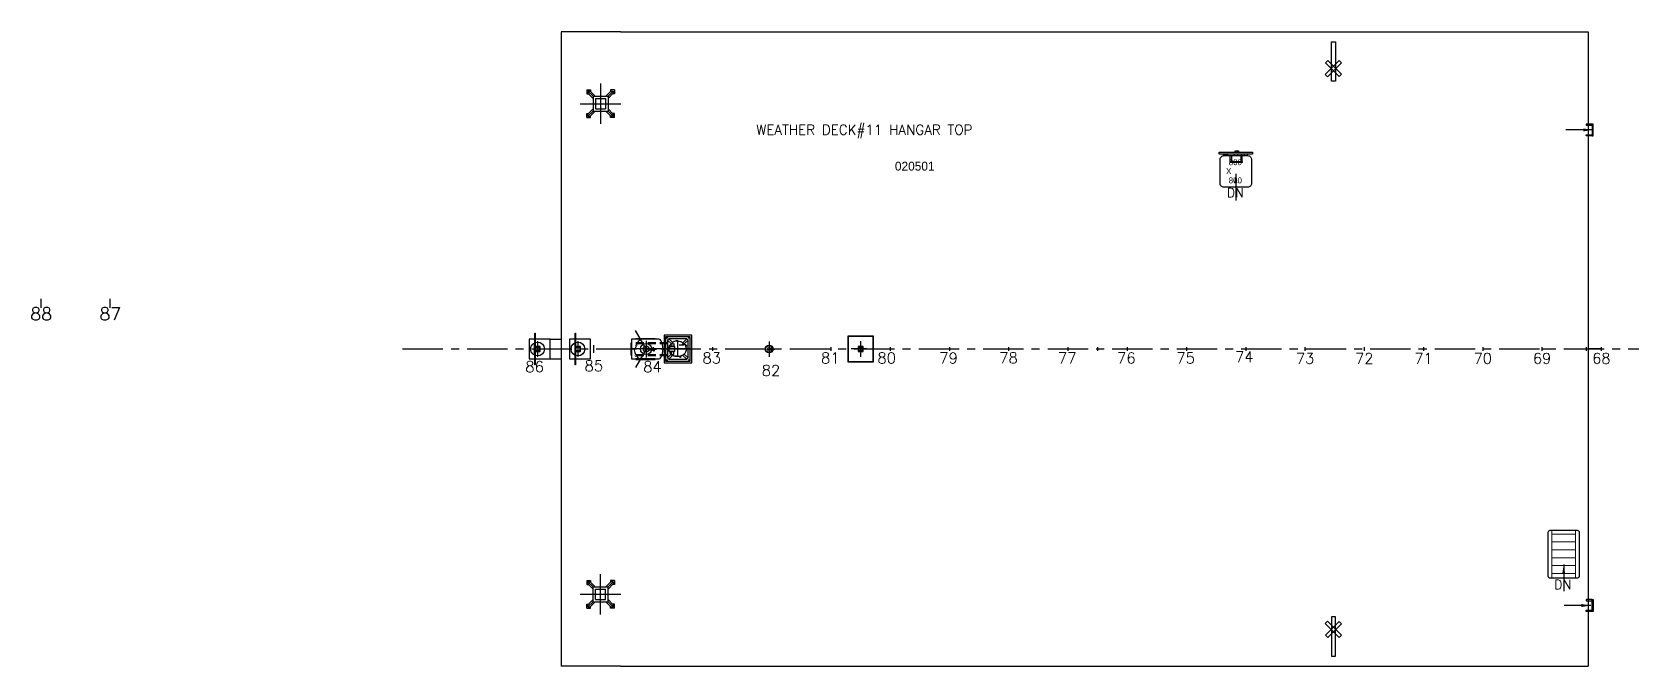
# Model space of a CAD drawing. Header units: inches. Extents: x -439515 to 171412, y -8673 to 415183.
# Drawn here: x 24437 to 59140, y 180523 to 194298 of the extents above; entities that cross this region are included whole.
import ezdxf
from ezdxf.enums import TextEntityAlignment as Align

# ---------------------------------------------------------------- set-up
doc = ezdxf.new("R2010")
doc.units = ezdxf.units.IN
doc.header["$LTSCALE"] = 700
doc.header["$MEASUREMENT"] = 0
doc.header["$PDMODE"] = 34
for name, pattern in [('CACHE', [0.375, 0.25, -0.125]), ('CENTER', [2, 1.25, -0.25, 0.25, -0.25]), ('CENTER2', [1.125, 0.75, -0.125, 0.125, -0.125]), ('DASHDOT4', [6.1, 4, -1, 0.1, -1])]:
    doc.linetypes.add(name, pattern=pattern)
for name, color, linetype in [('00', 7, 'Continuous'), ('01', 7, 'Continuous'), ('COMPT.NOS', 4, 'Continuous'), ('COMPTNAME', 7, 'Continuous'), ('CUSTOMERS_WEAPONS_AND_SENSORS', 7, 'Continuous'), ('HATCH', 142, 'Continuous'), ('HATCHES', 7, 'Continuous'), ('LIGHT_BULKHEADS', 7, 'Continuous'), ('MANHOLES', 160, 'Continuous'), ('UP-DOWN', 7, 'Continuous')]:
    doc.layers.add(name, color=color, linetype=linetype)
doc.layers.add('LADDER', color=7, linetype='Continuous', lineweight=15)
doc.styles.add('ROMANS', font='romans')
doc.styles.add('style1', font='romans.shx', dxfattribs={"height": 250})
doc.dimstyles.new('ISO-25', dxfattribs={"dimtxt": 2.5, "dimasz": 2.5, "dimexe": 1.25, "dimexo": 0.625, "dimtad": 1, "dimdsep": 46, "dimtxsty": 'Standard', "dimcen": 2.5, "dimadec": 0, "dimazin": 0, "dimtfac": 1, "dimtmove": 2, "dimatfit": 3, "dimfxl": 1, "dimtolj": 1, "dimtzin": 0, "dimarcsym": 0})
doc.dimstyles.get("Standard").update_dxf_attribs({"dimtxt": 150.18, "dimasz": 200.18, "dimexe": 0.8, "dimexo": 0.625, "dimgap": 0.09, "dimtad": 0, "dimtih": 1, "dimtoh": 1, "dimdec": 0, "dimzin": 0, "dimdsep": 46, "dimtxsty": 'Standard', "dimcen": 8.09, "dimclrd": 40, "dimclre": 40, "dimadec": 0, "dimazin": 0, "dimtfac": 1, "dimtdec": 0, "dimtofl": 0, "dimtmove": 0, "dimatfit": 3, "dimfxl": 1, "dimtolj": 1, "dimtzin": 0, "dimarcsym": 0})

# ---------------------------------------------------------------- blocks, each defined once
blk = doc.blocks.new('fghghj')
at = {"color": 3, "linetype": 'Continuous'}
blk.add_lwpolyline([(318315, -37952), (318615, -37952), (318615, -37927), (318315, -37927)], close=True, dxfattribs=at)
at = {"layer": '00', "color": 3}
for points in [[(318345, -38102), (318345, -37952), (318315, -37952), (318315, -38102)], [(318585, -38102), (318585, -37952), (318615, -37952), (318615, -38102)]]:
    blk.add_lwpolyline(points, close=True, dxfattribs=at)
at = {"layer": '01', "color": 4, "linetype": 'ByBlock'}
blk.add_line((318615, -37927), (318615, -37927), dxfattribs=at)
blk.add_line((318615, -37927), (318615, -37927), dxfattribs=at)
blk = doc.blocks.new('*D35')
at = {"color": 40, "lineweight": -2, "transparency": 16777216}
blk.add_arc((-3872, 772), 301, 4.2833, 55.7167, dxfattribs=at)
at = {"color": 40, "transparency": 16777216}
for points in [[(-3704, 1018), (-3700, 1024), (-3721, 1033)], [(-3568, 795), (-3576, 795), (-3571, 772)]]:
    blk.add_solid(points, dxfattribs=at)
at = {"layer": 'Defpoints', "color": 0, "transparency": 16777216}
for p in [(-3600, 1244), (-3589, 875), (-4349, 772), (-3870, 775), (-3384, 772)]:
    blk.add_point(p, dxfattribs=at)
at = {"color": 0, "transparency": 16777216, "insert": (-3592, 934), "char_height": 42.5, "attachment_point": 5, "rotation": 300}
blk.add_mtext('60°', dxfattribs=at)
blk = doc.blocks.new('*D36')
at = {"color": 40, "lineweight": -2, "transparency": 16777216}
blk.add_arc((-3872, 772), 275, 304.6915, 355.3085, dxfattribs=at)
at = {"color": 40, "transparency": 16777216}
for points in [[(-3714, 543), (-3718, 550), (-3735, 534)], [(-3602, 750), (-3594, 750), (-3597, 772)]]:
    blk.add_solid(points, dxfattribs=at)
at = {"layer": 'Defpoints', "color": 0, "transparency": 16777216}
for p in [(-4349, 772), (-3870, 770), (-3661, 596), (-3384, 772), (-3600, 301)]:
    blk.add_point(p, dxfattribs=at)
at = {"color": 0, "transparency": 16777216, "insert": (-3653, 646), "char_height": 42.5, "attachment_point": 5, "rotation": 60}
blk.add_mtext('60°', dxfattribs=at)
blk = doc.blocks.new('345')
at = {"color": 4}
for p, q in [((-323468, 207071), (-323468, 206671)), ((-323468, 206921), (-323468, 206821))]:
    blk.add_line(p, q, dxfattribs=at)
for points in [[(-323541, 206471), (-323541, 207271), (-323531, 207271), (-323531, 206471)], [(-323531, 206809), (-323406, 206809), (-323406, 206934), (-323531, 206934)]]:
    blk.add_lwpolyline(points, close=True, dxfattribs=at)
for radius in [175, 50]:
    blk.add_circle((-323468, 206871), radius, dxfattribs=at)
blk = doc.blocks.new('A$C49E2739F')
at = {"layer": 'LADDER', "color": 3}
for p, q in [((112, 600), (1312, 600)), ((200, 600), (200, 0)), ((400, 600), (400, 0)), ((600, 600), (600, 0)), ((800, 600), (800, 0)), ((1000, 600), (1000, 0)), ((1200, 600), (1200, 0)), ((112, 0), (1312, 0))]:
    blk.add_line(p, q, dxfattribs=at)
blk = doc.blocks.new('H 800x800')
at = {"layer": 'HATCH'}
blk.add_lwpolyline([(51335, -32897), (51935, -32897, -0.414214), (52035, -32997), (52035, -33597, -0.414214), (51935, -33697), (51335, -33697, -0.414214), (51235, -33597), (51235, -32997, -0.414214)], format="xyb", close=True, dxfattribs=at)
at = {"layer": 'HATCHES'}
for s, p in [('800', (51455, -33139)), ('  X', (51277, -33364)), ('800', (51455, -33600))]:
    blk.add_text(s, height=150, dxfattribs=at).set_placement(p)
blk = doc.blocks.new('EOD')
for p, q in [((41277, 305296), (41312, 305331)), ((41277, 305296), (41374, 305199)), ((41312, 305331), (41416, 305227)), ((41762, 305331), (41671, 305240)), ((41797, 305296), (41711, 305210)), ((41762, 305331), (41797, 305296)), ((41374, 304944), (41277, 304847)), ((41277, 304847), (41312, 304811)), ((41413, 304912), (41312, 304811)), ((41668, 304904), (41762, 304811)), ((41699, 304944), (41797, 304847)), ((41797, 304847), (41762, 304811))]:
    blk.add_line(p, q)
at = {"linetype": 'CENTER2'}
blk.add_line((41227, 305071), (41847, 305071), dxfattribs=at)
for points in [[(41227, 304761), (41847, 304761), (41847, 305381), (41227, 305381)], [(41638, 305142), (41703, 305142), (41703, 305195), (41638, 305214)], [(41610, 305013), (41764, 305013), (41764, 305129), (41610, 305129)], [(41638, 305000), (41703, 305000), (41703, 304948), (41638, 304928)]]:
    blk.add_lwpolyline(points, close=True)
for points in [[(41277, 305296), (41277, 304847)], [(41762, 305331), (41312, 305331)], [(41650, 305248), (41539, 305248), (41539, 304867), (41585, 304867)], [(41797, 304847), (41797, 305296)], [(41312, 304811), (41762, 304811)], [(41500, 304967), (41387, 304967), (41416, 304944), (41416, 304967)]]:
    blk.add_lwpolyline(points)
blk.add_lwpolyline([(41331, 305044, -0.122156), (41343, 305150, -0.162917), (41393, 305214, -0.072384), (41475, 305251, -0.080646), (41555, 305261, -0.053348), (41650, 305248, -0.105364), (41694, 305226, -0.065536), (41726, 305193, -0.153933), (41732, 305174, -0.096942), (41731, 305165, 0.096469), (41729, 305156, 0.313662), (41748, 305131, -0.253463), (41774, 305103, -0.051961), (41777, 305083, -0.065838), (41775, 305068, -0.274543), (41758, 305049, 0.288805), (41741, 305031, 0.215295), (41747, 305010, -0.247569), (41750, 304992, -0.043315), (41745, 304980, -0.059543), (41740, 304971, -0.115153), (41722, 304958, 0.077448), (41694, 304940, 0.105635), (41671, 304909, -0.133431), (41651, 304886, -0.081509), (41631, 304876, -0.042064), (41590, 304868, -0.052377), (41539, 304867, -0.044556), (41479, 304878, -0.061091), (41445, 304892, -0.034671), (41390, 304928, -0.111152), (41354, 304972, -0.081765), (41331, 305044)], format="xyb")
for centre in [(41252, 305356), (41822, 305356), (41252, 304786), (41822, 304786)]:
    blk.add_circle(centre, 15)
for centre, radius, start, end in [((41475, 305251), 25.8, 13.4015, 198.7258), ((41338, 304993), 25.3, 93.3259, 308.3047)]:
    blk.add_arc(centre, radius, start, end)
blk = doc.blocks.new('vxz')
for p, q in [((-714.468, 2576.444), (-1405.017, 2575.307)), ((-1083.468, 2325.843), (-812.624, 2794.957)), ((-714.468, 2071.13), (-714.468, 2576.444)), ((-1409.524, 2071.13), (-714.468, 2071.13)), ((-1295.255, 2369.706), (-1286.611, 2369.268)), ((-1286.611, 2369.268), (-1286.792, 2376.121)), ((-1286.792, 2376.121), (-1281.918, 2373.236)), ((-1281.918, 2373.236), (-1281.015, 2379.908)), ((-1281.015, 2379.908), (-1279.007, 2381.369)), ((-1226.031, 2334.301), (-1178.595, 2334.301)), ((-1223.015, 2354.362), (-1180.278, 2354.362)), ((-1083.468, 2320.417), (-812.624, 1851.303))]:
    blk.add_line(p, q)
at = {"linetype": 'CENTER'}
for p, q in [((-1083.468, 2113.116), (-1083.468, 2538.57)), ((-1562.209, 2323.13), (-597.036, 2323.13))]:
    blk.add_line(p, q, dxfattribs=at)
for points in [[(-1314.31, 2591.789), (-1314.31, 2575.789), (-821.79, 2575.789), (-821.79, 2591.789)], [(-714.468, 2172.057), (-698.468, 2172.057), (-698.468, 2472.341), (-714.468, 2472.341)], [(-1314.31, 2054.471), (-1314.31, 2070.471), (-821.79, 2070.471), (-821.79, 2054.471)]]:
    blk.add_lwpolyline(points, close=True)
for radius in [143, 73.542, 29.528]:
    blk.add_circle((-1083.468, 2323.13), radius)
for centre, radius, start, end in [((-1041.596, 2323.13), 470.871, 152.6677761, 180), ((-1404.918, 2515.307), 60, 90.0943696, 156.3977162), ((-1041.596, 2323.13), 470.871, 180, 207.3322239), ((-1404.918, 2130.953), 60, 203.6022838, 269.9056304), ((-1225.853, 2420.024), 85.723, 215.9432192, 270.1184174), ((-1225.853, 2420.024), 65.723, 215.9432192, 272.4749834)]:
    blk.add_arc(centre, radius, start, end)
for base, line2, picture, middle in [((-802.147, 2426.092), ((-1083.468, 2325.843), (-812.624, 2794.957)), '*D35', (-805.38, 2484.588)), ((-874.475, 2146.45), ((-1083.468, 2320.417), (-812.624, 1851.303)), '*D36', (-865.938, 2196.635))]:
    dim = blk.add_angular_dim_2l(base=base, line1=((-1562.209, 2323.13), (-597.036, 2323.13)), line2=line2, dimstyle='ISO-25', override={"dimazin": 2})
    dim.commit()
    dim.dimension.update_dxf_attribs({"geometry": picture, "text_midpoint": middle, "insert": (2786.975, 1550.742)})

msp = doc.modelspace()

# ---------------------------------------------------------------- linework, layer by layer
for p, q in [((37209.7, 194297.9), (35924.2, 194297.9)), ((45633.1, 187453.1), (45633.1, 187367.4)), ((46919.1, 187453.1), (46919.1, 187367.4)), ((46919.1, 187453.1), (46919.1, 187367.4)), ((50777.3, 187453.1), (50777.3, 187367.4)), ((52063.4, 187453.1), (52063.4, 187367.4)), ((53349.4, 187453.1), (53349.4, 187367.4)), ((54635.5, 187453.1), (54635.5, 187367.4)), ((55921.6, 187453.1), (55921.6, 187367.4)), ((57207.6, 187453.1), (57207.6, 187367.4)), ((58167.4, 187453.1), (58167.4, 187367.4)), ((37209.7, 180522.6), (35924.2, 180522.6))]:
    msp.add_line(p, q)
at = {"color": 7}
for p, q in [((58213.3, 194297.9), (58213.3, 180522.6)), ((40435.7, 187452.9), (40435.7, 187367.2)), ((40488.8, 187453.1), (40488.8, 187367.4)), ((44347, 187453.1), (44347, 187367.4)), ((47562.2, 187453.1), (47562.2, 187367.4)), ((48205.2, 187453.1), (48205.2, 187367.4)), ((49491.3, 187453.1), (49491.3, 187367.4)), ((58493.7, 187453.1), (58493.7, 187367.4))]:
    msp.add_line(p, q, dxfattribs=at)
at = {"color": 5}
for p, q in [((50563.1, 191645.7), (50198.7, 191645.7)), ((24637.3, 188302), (24637.3, 188502)), ((26137.3, 188302), (26137.3, 188502)), ((35344.6, 187324.5), (35344.6, 187496)), ((35344.6, 187453.1), (35344.6, 187367.4)), ((36630.6, 187324.5), (36630.6, 187496)), ((37916.7, 187453.1), (37916.7, 187367.4)), ((39202.8, 187453.1), (39202.8, 187367.4)), ((40488.8, 187453.1), (40488.8, 187367.4)), ((41774.9, 187453.1), (41774.9, 187367.4)), ((43060.9, 187453.1), (43060.9, 187367.4))]:
    msp.add_line(p, q, dxfattribs=at)
at = {"color": 5, "linetype": 'CENTER'}
msp.add_line((32481.3, 187410.3), (131799.3, 187410.3), dxfattribs=at)
msp.add_line((32481.3, 187410.3), (131799.3, 187410.3), dxfattribs=at)
at = {"color": 3, "linetype": 'CACHE'}
for p, q in [((37541.1, 187554.3), (38231.3, 187554.3)), ((37541.1, 187532.9), (38231.3, 187532.9)), ((37541.1, 187287.7), (38231.3, 187287.7)), ((37541.1, 187266.2), (38231.3, 187266.2))]:
    msp.add_line(p, q, dxfattribs=at)
at = {"linetype": 'CENTER'}
for p, q in [((37845.2, 187410), (37988.2, 187410)), ((40417.3, 187410), (40560.3, 187410)), ((40417.3, 187410), (40560.3, 187410)), ((40435.7, 187572.6), (40435.7, 187243.2)), ((42555.1, 187410.3), (42213.8, 187410.3))]:
    msp.add_line(p, q, dxfattribs=at)
at = {"color": 3}
msp.add_line((42419.2, 187581.7), (42419.2, 187238.8), dxfattribs=at)
at = {"color": 1}
for points in [[(52640.3, 194083.8), (52726, 194083.8), (52726, 193226.4), (52640.3, 193226.4)], [(52554.4, 193325.6), (52503, 193377), (52804.3, 193678.3), (52855.7, 193626.9)], [(52507.7, 193629.2), (52559.1, 193680.7), (52860.4, 193379.3), (52809, 193327.9)], [(52640.3, 180736.7), (52726, 180736.7), (52726, 181594.1), (52640.3, 181594.1)], [(52554.4, 181494.9), (52503, 181443.5), (52804.3, 181142.2), (52855.7, 181193.6)], [(52507.7, 181191.3), (52559.1, 181139.9), (52860.4, 181441.2), (52809, 181492.6)]]:
    msp.add_lwpolyline(points, close=True, dxfattribs=at)
at = {"color": 5}
for points in [[(50927.5, 191688.6), (50927.5, 191645.7), (50198.7, 191645.7), (50198.7, 191688.6)], [(50380.9, 191645.7), (50380.9, 191611.4), (50305.9, 191611.4), (50305.9, 191645.7)], [(50530.9, 191645.7), (50530.9, 191611.4), (50605.9, 191611.4), (50605.9, 191645.7)], [(50624.5, 191714.3), (50624.5, 191688.6), (50547.4, 191688.6), (50547.4, 191714.3)], [(50745.3, 191645.7), (50745.3, 191611.4), (50820.3, 191611.4), (50820.3, 191645.7)]]:
    msp.add_lwpolyline(points, close=True, dxfattribs=at)
for points in [[(35227.3, 187195.9), (35681.7, 187195.9), (35681.7, 187624.6), (35227.3, 187624.6)], [(36103.5, 187195.9), (36557.9, 187195.9), (36557.9, 187624.6), (36103.5, 187624.6)], [(38154.1, 187110.2), (38754.3, 187110.2), (38754.3, 187710.3), (38154.1, 187710.3)]]:
    msp.add_lwpolyline(points, close=True)
at = {"color": 3, "linetype": 'Continuous'}
for points in [[(42140.5, 187131.6), (42697.8, 187131.6), (42697.8, 187688.9), (42140.5, 187688.9)], [(42149.1, 187140.2), (42689.3, 187140.2), (42689.3, 187680.3), (42149.1, 187680.3)]]:
    msp.add_lwpolyline(points, close=True, dxfattribs=at)
at = {"color": 3}
msp.add_lwpolyline([(42365.6, 187356.7), (42472.8, 187356.7), (42472.8, 187463.8), (42365.6, 187463.8)], close=True, dxfattribs=at)
for radius in [85.7, 75, 34.3]:
    msp.add_circle((40435.7, 187410), radius)
msp.add_circle((42419.2, 187410.3), 42.9, dxfattribs=at)
at = {"layer": '01', "linetype": 'ByBlock'}
for p, q in [((35924.2, 194297.9), (35924.2, 180522.6)), ((35681.7, 187624.6), (35928.2, 187624.6)), ((35681.7, 187195.9), (35928.2, 187195.9))]:
    msp.add_line(p, q, dxfattribs=at)
at = {"layer": '01', "color": 2, "linetype": 'ByBlock'}
for p, q in [((57207.6, 187410.3), (57336.2, 187410.3)), ((58493.7, 187410.3), (58213.3, 187410.3))]:
    msp.add_line(p, q, dxfattribs=at)
at = {"layer": 'CUSTOMERS_WEAPONS_AND_SENSORS', "linetype": 'Continuous'}
for p, q in [((36475.5, 193039.4), (36475.5, 192953.6)), ((36475.5, 193039.4), (36561.2, 193039.4)), ((36475.5, 192953.6), (36512.7, 192953.6)), ((36501.2, 193013.7), (36612.7, 192902.2)), ((36501.2, 193013.7), (36549.7, 193013.7)), ((36501.2, 193013.7), (36501.2, 192965.2)), ((36501.2, 192965.2), (36612.7, 192853.7)), ((36549.7, 193013.7), (36661.2, 192902.2)), ((36561.2, 193039.4), (36561.2, 193002.1)), ((37001.4, 193013.7), (36890, 192902.2)), ((37049.9, 193013.7), (36938.5, 192902.2)), ((37049.9, 192965.2), (36938.5, 192853.7)), ((36989.9, 193039.4), (36989.9, 193002.1)), ((37075.6, 193039.4), (36989.9, 193039.4)), ((37001.4, 193013.7), (37049.9, 193013.7)), ((37075.6, 192953.6), (37038.4, 192953.6)), ((37049.9, 193013.7), (37049.9, 192965.2)), ((37075.6, 193039.4), (37075.6, 192953.6)), ((36501.2, 192513.4), (36612.7, 192624.9)), ((36612.7, 192902.2), (36938.5, 192902.2)), ((36612.7, 192902.2), (36612.7, 192576.4)), ((36664.1, 192850.8), (36887, 192850.8)), ((36664.1, 192850.8), (36664.1, 192627.8)), ((36664.1, 192627.8), (36887, 192627.8)), ((36887, 192850.8), (36887, 192627.8)), ((36938.5, 192902.2), (36938.5, 192576.4)), ((37049.9, 192513.4), (36938.5, 192624.9)), ((36475.5, 192439.2), (36475.5, 192525)), ((36475.5, 192525), (36512.7, 192525)), ((36475.5, 192439.2), (36561.2, 192439.2)), ((36501.2, 192464.9), (36612.7, 192576.4)), ((36501.2, 192464.9), (36501.2, 192513.4)), ((36501.2, 192464.9), (36549.7, 192464.9)), ((36549.7, 192464.9), (36661.2, 192576.4)), ((36561.2, 192439.2), (36561.2, 192476.5)), ((36612.7, 192576.4), (36938.5, 192576.4)), ((37001.4, 192464.9), (36890, 192576.4)), ((37049.9, 192464.9), (36938.5, 192576.4)), ((36989.9, 192439.2), (36989.9, 192476.5)), ((37075.6, 192439.2), (36989.9, 192439.2)), ((37049.9, 192464.9), (37001.4, 192464.9)), ((37075.6, 192525), (37038.4, 192525)), ((37049.9, 192464.9), (37049.9, 192513.4)), ((37075.6, 192439.2), (37075.6, 192525)), ((36475.5, 182381.3), (36561.2, 182381.3)), ((36475.5, 182381.3), (36475.5, 182295.6)), ((36475.5, 182295.6), (36512.7, 182295.6)), ((36501.2, 182355.6), (36612.7, 182244.1)), ((36501.2, 182355.6), (36549.7, 182355.6)), ((36501.2, 182355.6), (36501.2, 182307.1)), ((36501.2, 182307.1), (36612.7, 182195.6)), ((36549.7, 182355.6), (36661.2, 182244.1)), ((36561.2, 182381.3), (36561.2, 182344.1)), ((36612.7, 181918.3), (36612.7, 182244.1)), ((36612.7, 182244.1), (36938.5, 182244.1)), ((36664.1, 181969.8), (36664.1, 182192.7)), ((36664.1, 182192.7), (36887, 182192.7)), ((36887, 181969.8), (36887, 182192.7)), ((37001.4, 182355.6), (36890, 182244.1)), ((37049.9, 182355.6), (36938.5, 182244.1)), ((37049.9, 182307.1), (36938.5, 182195.6)), ((36938.5, 181918.3), (36938.5, 182244.1)), ((37075.6, 182381.3), (36989.9, 182381.3)), ((36989.9, 182381.3), (36989.9, 182344.1)), ((37049.9, 182355.6), (37001.4, 182355.6)), ((37075.6, 182295.6), (37038.4, 182295.6)), ((37049.9, 182355.6), (37049.9, 182307.1)), ((37075.6, 182381.3), (37075.6, 182295.6)), ((36475.5, 181781.1), (36475.5, 181866.9)), ((36475.5, 181866.9), (36512.7, 181866.9)), ((36501.2, 181855.4), (36612.7, 181966.8)), ((36501.2, 181806.9), (36612.7, 181918.3)), ((36501.2, 181806.9), (36501.2, 181855.4)), ((36549.7, 181806.9), (36661.2, 181918.3)), ((36612.7, 181918.3), (36938.5, 181918.3)), ((36664.1, 181969.8), (36887, 181969.8)), ((37001.4, 181806.9), (36890, 181918.3)), ((37049.9, 181855.4), (36938.5, 181966.8)), ((37049.9, 181806.9), (36938.5, 181918.3)), ((37075.6, 181866.9), (37038.4, 181866.9)), ((37049.9, 181806.9), (37049.9, 181855.4)), ((37075.6, 181781.1), (37075.6, 181866.9)), ((36475.5, 181781.1), (36561.2, 181781.1)), ((36501.2, 181806.9), (36549.7, 181806.9)), ((36561.2, 181781.1), (36561.2, 181818.4)), ((36989.9, 181781.1), (36989.9, 181818.4)), ((37075.6, 181781.1), (36989.9, 181781.1)), ((37001.4, 181806.9), (37049.9, 181806.9))]:
    msp.add_line(p, q, dxfattribs=at)
at = {"layer": 'CUSTOMERS_WEAPONS_AND_SENSORS', "linetype": 'DASHDOT4'}
for p, q in [((36775.6, 193177.8), (36775.6, 192300.8)), ((36337, 192739.3), (37214.1, 192739.3)), ((36775.6, 181642.7), (36775.6, 182519.8)), ((36337, 182081.2), (37214.1, 182081.2))]:
    msp.add_line(p, q, dxfattribs=at)
at = {"layer": 'HATCHES'}
msp.add_lwpolyline([(57979.3, 183466.3), (57379.1, 183466.3, 0.4142136), (57336.2, 183423.5), (57336.2, 182480.4, 0.4142136), (57379.1, 182437.5), (57979.3, 182437.5, 0.4142136), (58022.1, 182480.4), (58022.1, 183423.5, 0.4142136)], format="xyb", close=True, dxfattribs=at)
at = {"layer": 'MANHOLES', "color": 7}
for p, q in [((37209.7, 194297.9), (58213.3, 194297.9)), ((37209.7, 180522.6), (58213.3, 180522.6))]:
    msp.add_line(p, q, dxfattribs=at)

# ---------------------------------------------------------------- block references
at = {"color": 3, "linetype": 'Continuous', "xscale": 0.8573749999999999, "yscale": 0.8573749999999999, "zscale": 0.8573749999999999, "rotation": 270}
msp.add_blockref('fghghj', (90835.1, 465212.5), dxfattribs=at)
at = {"xscale": 0.8573749999999999, "yscale": 0.8573749999999999, "zscale": 0.8573749999999999}
msp.add_blockref('H 800x800', (6292.7, 219816.7), dxfattribs=at)
at = {"color": 5, "linetype": 'Continuous', "xscale": -0.8573749999999999, "yscale": 0.8573749999999999, "zscale": 0.8573749999999999}
for p, rotation in [((-222474.7, 158943.7), 180), ((90835.1, -91206.5), 270)]:
    msp.add_blockref('fghghj', p, dxfattribs=dict(at, rotation=rotation))
at = {"color": 6, "xscale": 0.8573749999999999, "yscale": 0.8573749999999999, "zscale": 0.8573749999999999}
for p in [(312742.8, 10044.1), (313618.9, 10044.1)]:
    msp.add_blockref('345', p, dxfattribs=at)
at = {"xscale": 0.8573749999999999, "yscale": 0.8573749999999999, "zscale": 0.8573749999999999, "rotation": 180}
for name, p in [('vxz', (36836.4, 189402.1)), ('EOD', (74066.9, 448970.6))]:
    msp.add_blockref(name, p, dxfattribs=at)
at = {"layer": 'LIGHT_BULKHEADS', "color": 3, "extrusion": (0, 0, -1), "xscale": 0.8573749999999999, "yscale": 0.8573749999999999, "zscale": -0.8573749999999999, "rotation": 270}
msp.add_blockref('A$C49E2739F', (-57936.3, 183562.5), dxfattribs=at)

# ---------------------------------------------------------------- texts
at = {"color": 7, "style": 'ROMANS'}
for s, height, p in [('88', 275, (24637.4, 188036.1)), ('87', 275, (26137.4, 188036.1)), ('86', 235.78, (35344.7, 186907.9)), ('85', 235.78, (36630.7, 186927.8)), ('84', 235.78, (37903.4, 186907.9)), ('83', 235.78, (39189.5, 187096.5)), ('82', 235.78, (40475.6, 186824.6)), ('81', 235.78, (41761.6, 187096.5)), ('80', 235.78, (42987.1, 187096.5)), ('79', 235.78, (44329.5, 187096.5)), ('78', 235.78, (45629.9, 187098.9)), ('77', 235.78, (46901.7, 187096.5)), ('76', 235.78, (48187.7, 187096.5)), ('75', 235.78, (49473.8, 187096.5))]:
    msp.add_text(s, height=height, dxfattribs=at).set_placement(p, align=Align.CENTER)
for s, p in [('74', (50748.7, 187242.1)), ('73', (52066, 187206.9)), ('72', (53352, 187206.9)), ('71', (54638.1, 187206.9)), ('70', (55924.2, 187206.9)), ('69', (57210.2, 187206.9)), ('68', (58496.3, 187206.9))]:
    msp.add_text(s, height=231.49, dxfattribs=at).set_placement(p, align=Align.MIDDLE)
at = {"layer": 'COMPT.NOS', "color": 4, "linetype": 'ByBlock', "insert": (43164.7, 191478.8), "char_height": 192.91, "width": 1570.243, "attachment_point": 1}
msp.add_mtext('020501', dxfattribs=at)
at = {"layer": 'COMPTNAME', "style": 'style1'}
msp.add_text('WEATHER DECK#11 HANGAR TOP', height=214.344, dxfattribs=at).set_placement((40154.9, 192065.2))
at = {"layer": 'UP-DOWN', "style": 'ROMANS'}
for p in [(50367.8, 190705.7), (57472.3, 182192.4)]:
    msp.add_text('DN', height=201.59, dxfattribs=at).set_placement(p)

# ---------------------------------------------------------------- leaders
at = {"color": 3}
for points in [[(58302.6, 192168.7), (57724.9, 192168.7)], [(50563.1, 191214.3), (50563.1, 190636.7)], [(57679.2, 182726.3), (57679.2, 182148.7)], [(58264.6, 181837.3), (57686.9, 181837.3)]]:
    msp.add_leader(points, dimstyle='Standard', dxfattribs=at)

doc.saveas('drawing.dxf')
